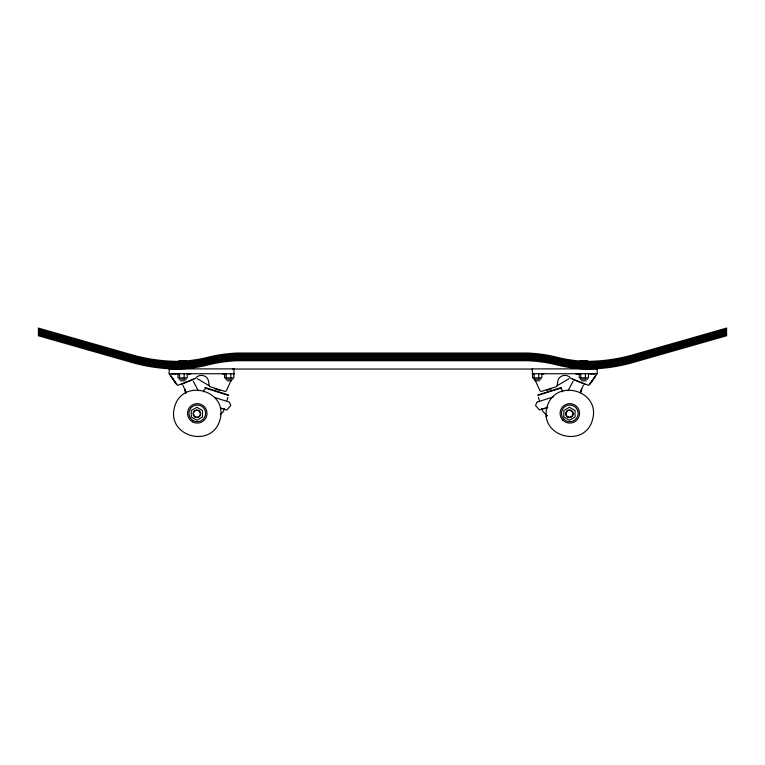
<?xml version="1.0" encoding="UTF-8"?>
<svg xmlns="http://www.w3.org/2000/svg" width="765" height="765" viewBox="0 0 765 765"><rect width="100%" height="100%" fill="white"/><g stroke="black" fill="none" stroke-linecap="round" stroke-linejoin="round"><path stroke-width="1.15" d="M231.087 380.406L226.297 390.915L225.073 391.451L209.945 386.66L209.161 385.713L208.663 381.754A7.411 7.363 0 0 0 205.823 376.82C202.696 374.362 197.733 375.08 195.438 378.34L177.643 385.388L169.161 373.76L169.161 368.883L234.119 368.883L233.688 374.687M534.773 379.354L540.042 390.915L541.257 391.451L556.385 386.66L557.178 385.713L557.666 381.754A7.411 7.363 0 0 1 560.506 376.82C563.642 374.362 568.596 375.08 570.9 378.34L588.696 385.388L597.169 373.76L597.169 368.883L532.211 368.883L532.65 374.687M580.903 392.369L581.62 388.945L580.186 392.789L583.303 385.359M203.595 391.795L204.226 389.815L205.862 388.161M224.441 408.453L223.495 411.446L220.234 414.659M214.869 397.532L226.689 401.281L227.941 397.312M573.109 381.257L568.013 390.733M536.982 402.103L535.51 405.469L539.478 409.992L542.337 409.093M590.006 383.743L595.419 375.854M590.226 383.896L595.725 375.864M175.596 383.131L176.323 383.743M557.178 385.713L569.103 378.656M181.133 384.518L193.908 379.191M551.575 388.792L546.487 390.418M537.661 395.017L561.376 387.511M538.197 395.314L561.108 388.056M553.592 396.863L539.65 401.281L538.388 397.312M541.41 409.39L547.683 407.401M545.981 416.265L547.377 415.825M537.47 401.95L538.923 401.501M726.75 328.051L633.114 354.797A170.729 170.729 0 0 1 586.22 361.357A137.126 137.126 0 0 1 556.786 357.198A143.371 143.371 0 0 0 527.343 353.038L237.657 353.038A143.371 143.371 0 0 0 208.214 357.198A137.126 137.126 0 0 1 178.781 361.357A170.729 170.729 0 0 1 131.886 354.797L38.25 328.051M726.75 329.026L633.114 355.773A170.729 170.729 0 0 1 586.22 362.333A137.126 137.126 0 0 1 556.786 358.173A143.371 143.371 0 0 0 527.343 354.004L237.657 354.004A143.371 143.371 0 0 0 208.214 358.173A137.126 137.126 0 0 1 178.781 362.333A170.729 170.729 0 0 1 131.886 355.773L38.25 329.026M726.75 330.04L633.114 356.786A170.729 170.729 0 0 1 586.22 363.356A137.126 137.126 0 0 1 556.786 359.187A143.371 143.371 0 0 0 527.343 355.027L237.657 355.027A143.371 143.371 0 0 0 208.214 359.187A137.126 137.126 0 0 1 178.781 363.356A170.729 170.729 0 0 1 131.886 356.786L38.25 330.04M726.75 331.14L633.114 357.886A170.729 170.729 0 0 1 586.22 364.456A137.126 137.126 0 0 1 556.786 360.296A143.371 143.371 0 0 0 527.343 356.127L237.657 356.127A143.371 143.371 0 0 0 208.214 360.296A137.126 137.126 0 0 1 178.781 364.456A170.729 170.729 0 0 1 131.886 357.886L38.25 331.14M726.75 332.287L633.114 359.034A170.729 170.729 0 0 1 586.22 365.603A137.126 137.126 0 0 1 556.786 361.443A143.371 143.371 0 0 0 527.343 357.274L237.657 357.274A143.371 143.371 0 0 0 208.214 361.443A137.126 137.126 0 0 1 178.781 365.603A170.729 170.729 0 0 1 131.886 359.034L38.25 332.287M726.75 333.464L633.114 360.21A170.729 170.729 0 0 1 586.22 366.77A137.126 137.126 0 0 1 556.786 362.61A143.371 143.371 0 0 0 527.343 358.45L237.657 358.45A143.371 143.371 0 0 0 208.214 362.61A137.126 137.126 0 0 1 178.781 366.77A170.729 170.729 0 0 1 131.886 360.21L38.25 333.464M726.75 334.611L633.114 361.357A170.729 170.729 0 0 1 586.22 367.917A137.126 137.126 0 0 1 556.786 363.757A143.371 143.371 0 0 0 527.343 359.598L237.657 359.598A143.371 143.371 0 0 0 208.214 363.757A137.126 137.126 0 0 1 178.781 367.917A170.729 170.729 0 0 1 131.886 361.357L38.25 334.611M726.75 335.73L633.114 362.476A170.729 170.729 0 0 1 586.22 369.036A137.126 137.126 0 0 1 556.786 364.876A143.371 143.371 0 0 0 527.343 360.717L237.657 360.717A143.371 143.371 0 0 0 208.214 364.876A137.126 137.126 0 0 1 178.781 369.036A170.729 170.729 0 0 1 131.886 362.476L38.25 335.73M543.714 408.653L547.147 407.994M178.924 360.611L186.344 360.611M580.147 360.611L587.568 360.611M179.622 361.357L180.138 361.357M232.703 369.036L532.297 369.036M173.32 373.741L171.59 373.75L174.028 373.75M174.649 373.75L176.38 373.75L174.563 373.741M189.93 373.741L187.415 373.75L190.81 373.76M169.161 373.741L234.119 373.741M532.211 373.741L597.169 373.741M575.519 373.76L578.923 373.76L576.399 373.75M591.766 373.741L590.025 373.75L591.689 373.75M592.311 373.75L594.749 373.75L593.009 373.741M179.077 379.191L186.431 379.191M225.713 379.191L233.057 379.191M533.597 379.191L541.018 379.191M580.3 379.191L587.654 379.191M180.263 380.798L185.015 380.798M226.889 380.798L231.642 380.798M534.783 380.798L539.602 380.798M581.486 380.798L586.239 380.798M220.33 408.214L222.625 408.653M214.822 388.821L219.909 390.446M204.953 387.511L228.668 395.017M205.221 388.056L228.133 395.314M227.415 401.501L229.347 402.103L230.82 405.469L226.861 409.992L220.636 408.032M572.43 379.191L585.206 384.518M197.227 378.656L209.161 385.713M546.918 415.462L542.844 411.446L541.897 408.453M560.477 388.161L562.112 389.815L562.734 391.795M198.326 390.733L193.229 381.257M170.825 375.72L175.615 382.701M170.605 375.864L176.113 383.896M183.026 385.359L186.153 392.789L184.719 388.945L185.666 393.506M588.467 373.76L588.467 377.853L579.191 377.853L579.191 373.76M585.397 373.76L585.397 377.853M580.759 373.76L580.759 377.853M541.84 373.76L541.84 377.853L532.555 377.853L532.478 373.76M538.761 373.76L538.761 377.853M534.123 373.76L534.123 377.853M233.803 373.76L233.88 377.853L224.594 377.853L224.594 373.76M230.801 373.76L230.801 377.853M226.163 373.76L226.163 377.853M187.243 373.76L187.243 377.853L177.968 377.853L177.968 373.76M184.174 373.76L184.174 377.853M179.536 373.76L179.536 377.853M174.496 407.257C166.263 436.758 212.441 449.132 220.062 419.469C228.286 389.968 182.118 377.594 174.496 407.257M547.023 407.257C538.799 436.758 584.967 449.132 592.588 419.469C600.812 389.968 554.644 377.594 547.023 407.257M196.892 407.286L191.279 410.528L191.279 417.011L196.892 420.243L202.505 417.011L202.505 410.528L196.892 407.286M569.447 407.286L563.834 410.528L563.834 417.011L569.447 420.243L575.06 417.011L575.06 410.528L569.447 407.286M225.178 373.75L222.653 373.76L225.178 373.75M541.61 373.741L543.685 373.75L541.61 373.741M192.417 421.792A9.725 9.725 0 0 0 207.009 413.358A9.725 9.725 0 0 0 192.417 404.934A9.725 9.725 0 0 0 192.417 421.792M193.105 420.597A8.358 8.358 0 0 0 205.632 413.358A8.358 8.358 0 0 0 193.105 406.129A8.358 8.358 0 0 0 193.105 420.597M562.925 420.243A9.725 9.725 0 0 0 579.201 415.883A9.725 9.725 0 0 0 567.286 403.968A9.725 9.725 0 0 0 562.925 420.243M563.901 419.268A8.358 8.358 0 0 0 577.871 415.529A8.358 8.358 0 0 0 567.64 405.297A8.358 8.358 0 0 0 563.901 419.268M195.171 416.743A3.433 3.433 0 0 0 200.325 413.769A3.433 3.433 0 0 0 195.171 410.786A3.433 3.433 0 0 0 195.171 416.743M194.999 417.04A3.777 3.777 0 0 0 200.669 413.769A3.777 3.777 0 0 0 194.999 410.489A3.777 3.777 0 0 0 194.999 417.04M567.726 416.743A3.433 3.433 0 0 0 572.88 413.769A3.433 3.433 0 0 0 567.726 410.786A3.433 3.433 0 0 0 567.726 416.743M566.769 416.437A3.777 3.777 0 0 0 573.1 414.745A3.777 3.777 0 0 0 568.462 410.117A3.777 3.777 0 0 0 566.769 416.437"/></g></svg>
